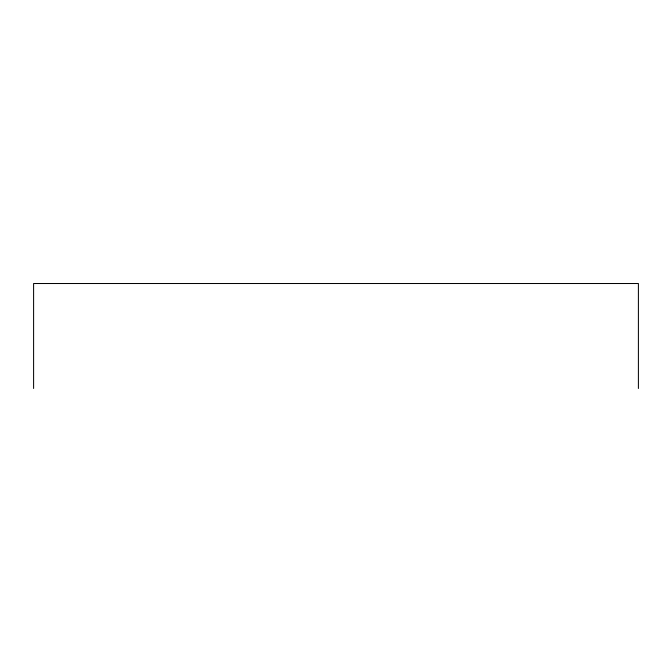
<?xml version="1.0" encoding="UTF-8"?>
<svg xmlns="http://www.w3.org/2000/svg" width="672" height="672" viewBox="0 0 672 672"><rect width="100%" height="100%" fill="white"/><g stroke="black" fill="none" stroke-linecap="round" stroke-linejoin="round"><path stroke-width="1.01" d="M638.4 388.483L638.4 283.517L33.6 283.517L33.6 388.483"/></g></svg>
